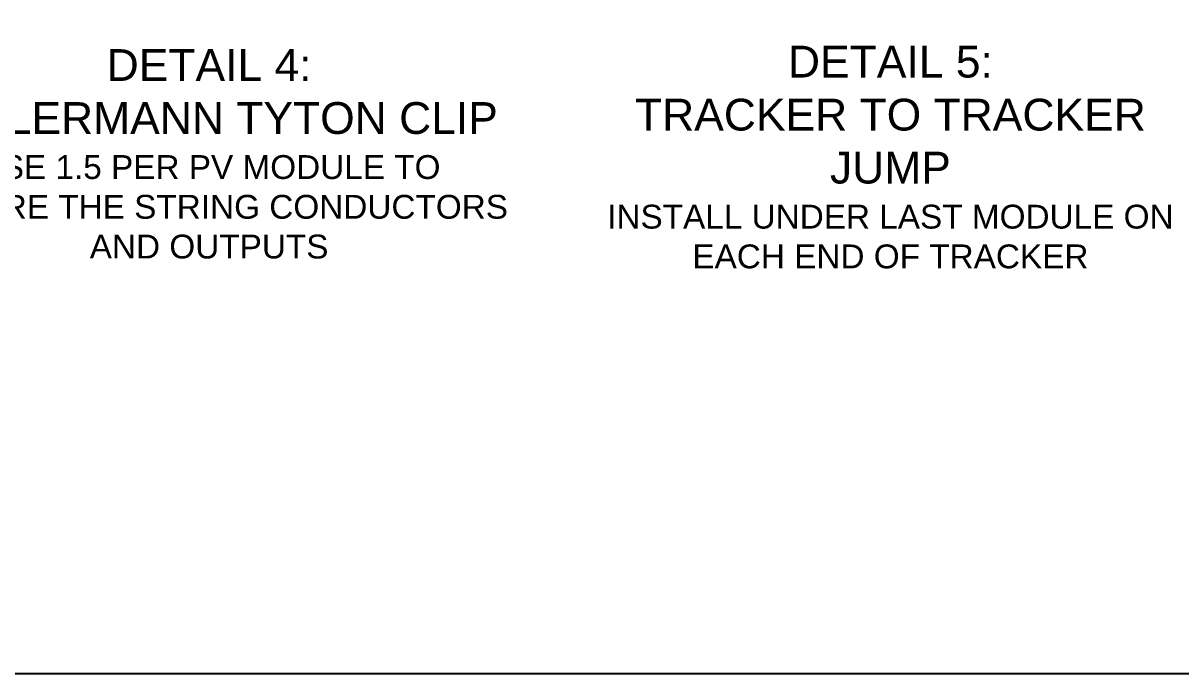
# Model space of a CAD drawing. Header units: feet. Extents: x -12372 to 90117, y -14865 to 4121.
# Drawn here: x 134.22 to 170.63, y 10.86 to 31.32 of the extents above; entities that cross this region are included whole.
import ezdxf

# ---------------------------------------------------------------- set-up
doc = ezdxf.new("R2010")
doc.units = ezdxf.units.FT
doc.header["$MEASUREMENT"] = 0
doc.layers.add('XREF', color=7, linetype='Continuous')
doc.styles.add('NEI-A', font='arial.ttf')

# ---------------------------------------------------------------- blocks, each defined once
blk = doc.blocks.new('*U44')
at = {"layer": 'Defpoints'}
blk.add_lwpolyline([(0, 20.5), (31.005, 20.5), (31.005, 0), (0, 0)], close=True, dxfattribs=at)

msp = doc.modelspace()

# ---------------------------------------------------------------- block references
at = {"layer": 'Defpoints', "xscale": 8, "yscale": 8, "zscale": 8}
msp.add_blockref('*U44', (9.153, 10.856), dxfattribs=at)

# ---------------------------------------------------------------- texts
at = {"layer": 'XREF', "char_height": 1, "attachment_point": 2, "style": 'NEI-A'}
for s, insert in [('DETAIL 5:\\PTRACKER TO TRACKER JUMP\\P{\\H0.75x;INSTALL UNDER LAST MODULE ON EACH END OF TRACKER}', (161.494, 30.614)), ('DETAIL 4:\\PHELLERMANN TYTON CLIP\\P{\\H0.75x;USE 1.5 PER PV MODULE TO SECURE THE STRING CONDUCTORS AND OUTPUTS}', (140.068, 30.507))]:
    msp.add_mtext_dynamic_manual_height_columns(s, width=18.77038, gutter_width=0.547, heights=[9.582], dxfattribs=dict(at, insert=insert))

doc.saveas('drawing.dxf')
